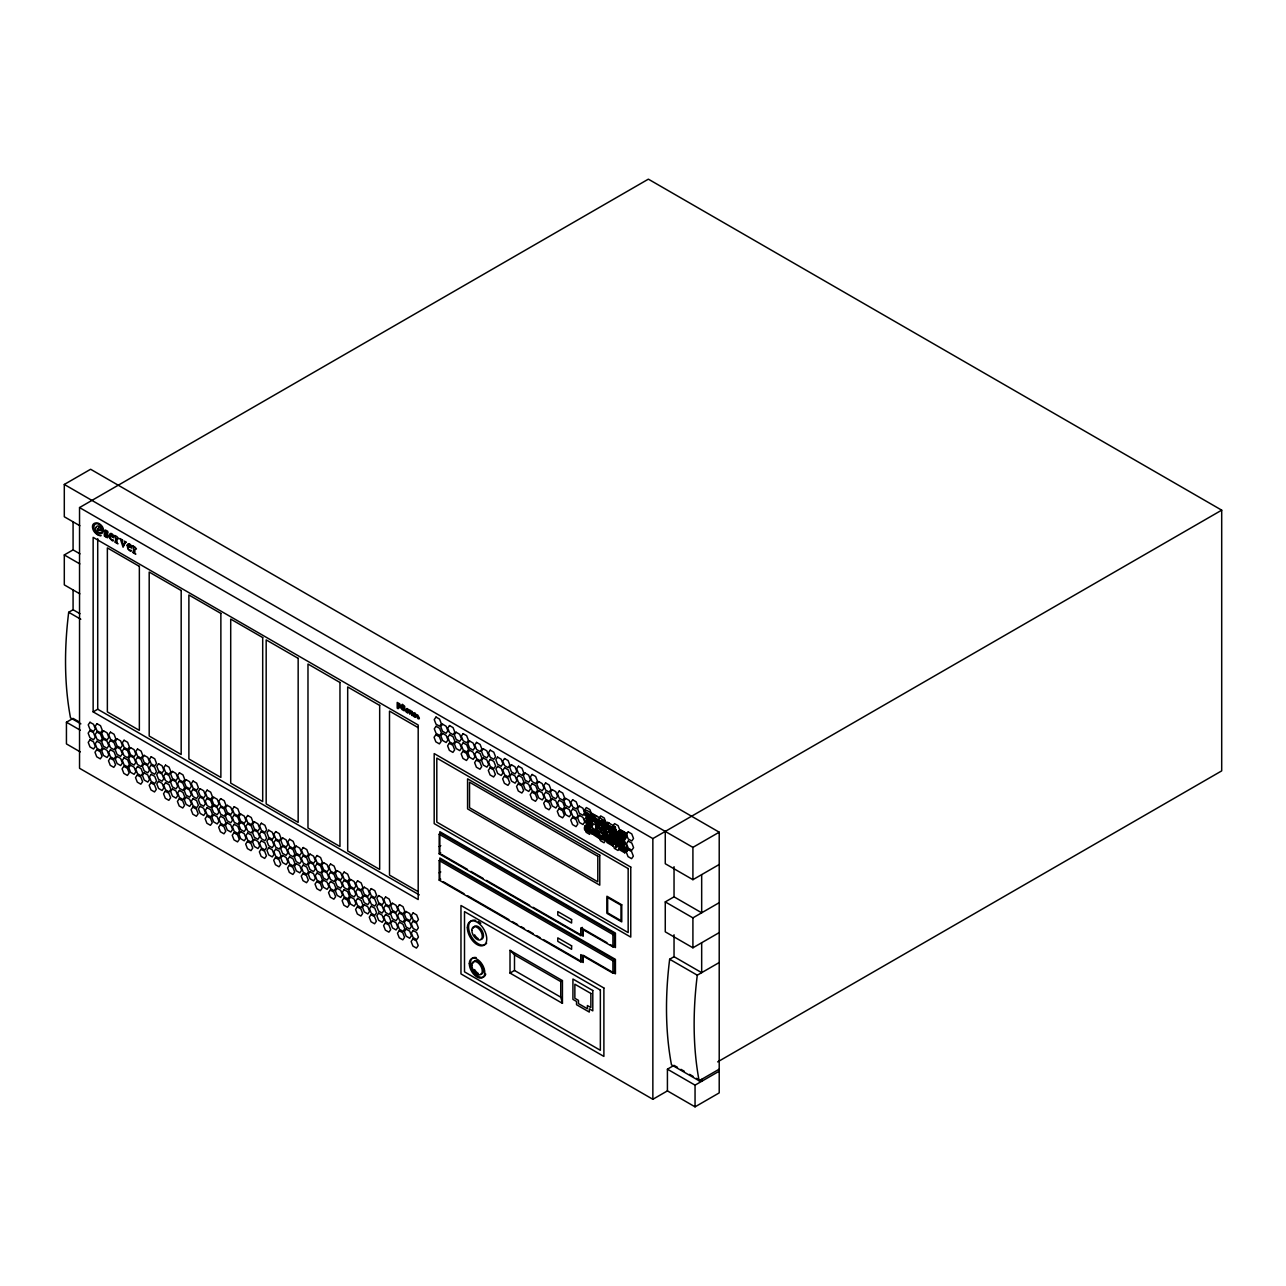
<?xml version="1.0" encoding="UTF-8"?>
<svg xmlns="http://www.w3.org/2000/svg" width="1286" height="1286" viewBox="0 0 1286 1286"><rect width="100%" height="100%" fill="white"/><g stroke="black" fill="none" stroke-linecap="round" stroke-linejoin="round"><path stroke-width="1.5" d="M614.483 833.891L612.554 836.061L609.098 834.067L611.011 831.672M592.364 817.124L592.364 815.854L584.535 811.337L584.535 812.607L592.364 817.124L595.386 815.356L603.263 819.905L606.574 823.104L604.645 824.213L593.457 817.767L593.457 816.481L604.645 824.213M605.722 829.615L607.844 827.412L604.307 825.371L602.378 826.496L602.378 827.766L605.69 829.663L607.844 827.412M617.971 831.913L620.254 829.727L626.668 833.424L626.668 834.71L624.739 835.82L617.971 831.913L620.254 829.727M605.835 838.199L605.385 839.211L593.457 832.315L593.457 831.045L605.835 838.199L607.764 837.073C604.404 843.439 597.218 836.865 593.457 834.743L593.457 833.473L604.404 839.79M617.585 832.846L617.232 833.907L624.739 838.263L624.739 836.977L617.585 832.846L619.514 831.737L622.376 833.376M618.791 833.746L616.492 835.916L622.553 839.404L626.668 837.154L626.668 835.852L624.739 836.977M617.312 843.68L619.611 841.494L617.312 843.68L614.338 841.96L613.952 840.465L615.881 839.34M616.573 845.674L618.887 843.503L616.573 845.674L614.708 843.311L616.958 844.613M615.833 847.667L618.132 845.497L615.431 846.172L615.833 847.667L618.132 845.497M612.618 832.605L617.441 835.386L617.762 836.672L615.833 837.781L618.084 835.755M618.036 841.671L620.366 839.501L618.036 841.671L613.599 839.099L613.197 837.604L615.126 836.479M621.025 837.7L618.775 839.662L612.875 836.254L612.554 835M586.175 825.242L584.407 827.766L586.175 832.347L589.727 834.389M598.89 818.443L600.675 815.919L604.211 817.976L605.979 822.542M605.802 824.728L607.571 822.204L615.255 826.834L615.624 828.329L613.695 829.438L606.912 825.516L608.841 823.136L606.912 825.516M605.867 833.939L607.651 831.415L610.014 832.781M612.779 826.11L614.563 823.603L618.1 825.644L619.868 830.209L618.1 832.733L615.737 831.367M614.386 841.285L612.618 843.809L614.386 848.39L617.939 850.432L619.707 847.908L617.939 843.343M607.04 829.39L604.131 831.206L595.643 826.303L595.643 825.017L597.556 823.908L607.04 829.39L604.131 831.206M79.845 525.733L64.3 516.763L64.3 484.452L90.615 469.261L719.212 832.187L719.212 1092.891L695.051 1106.844L667.418 1090.882L652.854 1099.289L79.539 768.289L79.539 507.568L648.369 179.156L1221.7 510.156L1221.7 770.877L717.652 1061.882M79.845 593.843L64.3 584.873L64.3 554.941L73.077 549.878L79.973 553.864M80.873 723.857L70.505 717.861A378.823 218.716 -60 0 1 68.688 612.281L73.077 609.741L79.973 613.727M80.262 751.908L66.438 743.919L66.438 722.218L73.077 718.392L78.253 721.382M93.139 711.865L418.191 899.541L418.191 725.015L93.139 537.355L93.139 711.865L97.72 709.229L419.284 894.895M580.742 935.565L439.185 853.824L439.185 834.212L440.776 833.296L614.515 933.62L614.515 945.982L612.924 946.898L580.742 928.315L580.742 935.565L582.333 934.649L582.333 927.399L580.742 928.315M439.185 846.59L440.776 845.674M439.185 853.824L440.776 852.907M580.742 961.848L439.185 880.122L439.185 860.511L440.776 859.595L614.515 959.903L614.515 972.264L612.924 973.18L580.742 954.598L580.742 961.848L582.333 960.931L582.333 955.498M439.185 872.872L440.776 871.956M439.185 880.122L440.776 879.206M584.535 811.337L586.464 810.212L594.293 814.745L594.293 816.015L591.158 814.199M584.535 813.765L592.364 818.282L592.364 819.568L584.535 815.035L586.464 812.639M595.386 817.8L590.178 820.709L586.721 818.716L588.65 816.337M586.721 818.716L588.65 817.607M592.364 815.854L594.293 814.745M586.721 819.873L588.65 818.764L592.107 820.757L592.107 822.043L590.178 823.153L586.721 821.159L586.721 819.873L590.178 821.867L592.107 820.757M586.721 817.446L590.178 819.439L592.107 818.33L592.107 819.6M592.364 818.282L594.293 817.157L594.293 818.443M586.721 822.301L588.65 821.191L592.107 823.185L590.178 825.58L586.721 823.57L586.721 822.301L592.107 825.612L592.107 826.882L590.178 828.007L586.721 826.014L588.65 823.619M595.386 831.206L595.386 829.936L592.364 831.688L584.535 827.171L586.464 824.792L586.464 826.046M586.721 826.014L588.65 824.905M592.107 823.185L590.178 825.58M595.643 822.606L599.099 824.599L601.028 823.474L601.028 824.76L599.099 825.869L595.643 823.86L597.572 821.481M586.721 824.744L590.178 826.737L592.107 825.612M595.643 827.461L597.556 826.335L606.172 831.319L607.153 833.167L605.224 834.276L595.643 828.731C594.936 825.194 608.246 833.457 607.86 835.996L605.931 837.106L602.378 835.064L604.307 832.669M592.364 831.688L594.293 829.309L591.464 827.67M599.099 833.151L601.028 830.772L599.099 833.151L595.643 831.158L597.556 828.779M592.364 832.846L594.293 831.737L592.364 834.116L584.535 829.599L584.535 828.329L592.364 832.846L592.364 834.116M607.78 826.239L605.851 827.348L593.457 820.179L593.457 818.909L605.513 825.869L607.442 824.76L607.667 825.548M610.271 826.384L616.01 829.695L616.38 831.19L614.451 832.315L606.912 827.959L606.912 826.673L608.841 825.564M606.172 831.319L604.243 832.428L605.224 834.276M612.441 830.065L616.701 832.54L617.071 834.019L615.142 835.128L609.098 831.64L611.011 829.245M606.912 824.246L613.326 827.959L615.255 826.834M595.643 829.888L605.706 835.707L607.635 834.582M606.912 826.673L614.081 830.82L616.01 829.695M614.483 837.379L612.554 838.504L609.098 836.495L611.011 834.116M609.098 830.37L614.772 833.649L616.701 832.54M606.912 838.81L612.554 842.073L614.483 840.948L612.554 843.343L606.912 840.096L606.912 838.81L608.841 837.7L617.682 842.603M611.011 836.543L609.098 838.938L612.554 840.931L614.483 839.806M609.098 835.225L612.554 837.218L614.483 836.109M606.912 841.237L608.841 840.128L614.483 843.391L612.554 845.77L606.912 842.507L606.912 841.237L612.554 844.5L616.637 842.201M609.098 832.798L615.512 836.495L617.441 835.386M614.483 838.536L612.554 840.931M618.325 830.836L624.739 834.55L626.668 833.424M616.862 834.855L622.553 838.134L624.482 837.009L624.482 838.295M624.482 838.15L622.553 839.404L622.553 838.134M616.155 836.865L622.553 840.562L624.482 839.453L624.482 840.739L622.553 841.848L619.096 838.81M622.553 843.005L624.482 841.88L622.553 844.275L619.113 842.282L619.113 841.012L622.553 843.005L622.553 844.275M622.553 846.702L624.482 844.323L622.553 846.702L619.113 844.709L619.113 843.439L626.668 848.004L626.668 849.274L624.739 850.384L619.113 847.136L621.042 844.757M619.113 848.294L624.739 851.541L626.668 850.432L626.668 851.702L624.739 852.811L619.113 849.564L621.042 847.169M619.113 845.867L624.739 849.114L626.668 848.004M79.539 507.568L652.854 838.585L1221.7 510.156M64.3 484.452L692.913 847.378L719.212 832.187M510.012 973.068L514.496 970.464L514.496 954.887L510.012 950.338L510.012 973.068L562.432 1003.337L562.432 980.607L510.012 950.338M665.264 831.415L665.264 863.726L692.913 879.688L719.212 864.497M719.212 932.607L692.913 947.798L665.264 931.836L665.264 901.904L674.041 896.84L701.674 912.803L701.674 874.625M439.185 834.212L612.924 934.536L614.515 933.62M562.432 1003.337L560.744 997.164L560.744 981.588L562.432 980.607M439.185 860.511L612.924 960.819L614.515 959.903M665.264 901.904L692.913 917.866L719.212 902.676M719.212 1069.18L699.118 1080.787L671.469 1064.824A378.823 218.716 -60 0 1 669.652 959.243L674.041 956.704L701.674 972.666L701.674 942.734M669.652 959.243L697.285 975.19L719.212 962.539M667.418 1090.882L667.418 1069.18L674.041 1065.355L677.497 1067.348M667.418 1069.18L695.051 1085.143L719.212 1071.19M623.18 836.27L624.482 837.009M613.792 829.711L616.38 831.19M593.682 814.536L597.234 816.578M621.234 830.451L624.771 832.508L626.555 837.073L624.771 839.597L619.691 836.672M601.784 820.339L606.574 823.104M598.826 819.777L602.266 821.77M588.779 818.137L586.416 816.771L584.632 819.295L586.416 823.86M600.739 825.146L604.275 827.187L606.06 831.769M609.934 830.66L607.571 829.293L606.397 826.239M602.378 826.496L605.915 828.538M596.045 822.992L593.682 821.625L592.508 818.571M596.125 825.114L593.762 823.747L591.978 826.271L593.762 830.836M622.488 840.369L624.851 841.719L626.62 846.301M595.643 825.017L605.111 830.499M623.035 842.33L624.482 843.166M613.197 837.604L618.437 840.61M590.708 826.078L592.107 826.882M418.207 727.667L389.497 711.094L389.497 875.107L417.42 891.214M623.855 847.651L626.668 849.274M584.535 825.901L592.364 830.418M586.464 827.22L594.293 831.737M64.3 554.941L79.845 563.911M68.688 612.281L80.777 619.257M606.96 942.686L583.249 928.99L583.249 936.24L533.143 907.305M610.352 944.631L615.431 947.573L615.431 933.089L439.844 831.704L439.844 853.438M441.58 854.434L467.493 869.4M470.949 871.394L483.038 878.386M486.494 880.38L529.687 905.312M443.3 881.73L464.037 893.69M467.493 895.683L508.951 919.635M512.407 921.628L517.599 924.618M521.055 926.611L524.511 928.605M527.967 930.598L533.143 933.588M536.6 935.597L540.056 937.59M543.512 939.584L583.249 962.523L583.249 955.273L615.431 973.856L615.431 959.372L439.844 858.003L439.844 879.737M514.496 954.887L560.744 981.588M514.496 970.464L560.744 997.164M680.953 1069.341L684.409 1071.334M689.585 1074.34L693.041 1076.334M696.498 1078.327L701.674 1081.317L701.674 1079.308M66.438 722.218L80.262 730.191M619.53 842.201L620.704 845.24M606.462 835.466L607.651 838.52M604.645 837.186L605.819 840.24L604.05 842.764L600.498 840.706L598.729 836.141M591.656 814.167L589.888 809.601L586.336 807.56L584.567 810.067L585.757 813.122M605.513 825.869L605.851 827.348M617.36 845.047L617.762 846.542M615.512 836.495L615.833 837.781M614.772 833.649L615.142 835.128M613.326 827.959L613.695 829.438M614.081 830.82L614.451 832.315M605.706 835.707L605.931 837.106M695.051 1085.143L695.051 1106.844M692.913 847.378L692.913 879.688M692.913 917.866L692.913 947.798M674.041 866.7L674.041 896.84M674.041 934.761L674.041 956.704M652.854 838.585L652.854 1099.289M624.739 834.55L624.739 835.82M624.739 849.114L624.739 850.384M624.739 851.541L624.739 852.811M622.553 840.562L622.553 841.848M612.924 934.536L612.924 946.898M612.924 960.819L612.924 973.18M612.554 837.218L612.554 838.504M612.554 842.073L612.554 843.343M612.554 844.5L612.554 845.77M608.841 837.7L608.841 838.97M599.099 824.599L599.099 825.869M594.293 829.309L594.293 830.563M590.178 819.439L590.178 820.709M590.178 821.867L590.178 823.153M590.178 826.737L590.178 828.007M97.72 538.721L97.72 709.229M73.077 521.746L73.077 549.878M73.077 589.792L73.077 609.741M699.118 1080.787A378.823 218.716 -60 0 1 697.285 975.19M478.279 973.454A7.394 4.26 60 0 1 474.582 969.564M473.232 962.957A7.394 4.26 60 0 1 481.462 964.484A7.394 4.26 60 0 1 480.884 974.161M486.671 943.104A13.728 7.925 60 0 1 470.58 935.018A13.728 7.925 60 0 1 475.756 920.374M478.279 921.435A13.728 7.925 60 0 1 480.787 923.268M478.279 938.684A7.394 4.26 60 0 1 474.582 934.777M473.232 928.17A7.394 4.26 60 0 1 481.462 929.698A7.394 4.26 60 0 1 480.884 939.375M485.754 974.065A10.963 6.334 60 0 1 472.798 970.592A10.963 6.334 60 0 1 476.27 957.62M408.691 711.399L406.151 710.226L408.321 712.846A1.977 1.141 60 0 1 407.678 712.974C402.679 710.949 408.032 705.049 408.691 711.399M416.069 715.659L413.529 714.486L415.7 717.106A1.977 1.141 60 0 1 415.056 717.234C410.057 715.209 415.41 709.309 416.069 715.659M400.637 706.432C400.685 710.435 396.49 704.149 398.13 708.699L397.197 708.168L397.197 702.413L399.753 703.892L400.637 706.432M112.621 535.78L112.573 536.664L110.692 535.571L110.95 533.786L112.621 535.78M130.465 546.084L130.416 546.968L128.536 545.875L128.793 544.091L130.465 546.084M117.042 539.075L116.962 542.981C121.013 545.794 111.705 540.441 115.708 542.258L115.708 536.455L114.647 535.426L116.962 536.648C118.521 538.834 119.646 538.529 117.042 539.075M134.885 549.379L134.805 553.285C138.856 556.099 129.564 550.746 133.551 552.562L133.551 546.759L132.49 545.73L134.805 546.952C136.364 549.138 137.489 548.833 134.885 549.379M108.217 536.262L108.088 537.098A2.749 1.591 60 0 1 107.445 537.757L104.359 536.069L104.359 533.577L105.854 536.68L107.783 536.551L104.407 531.343A2.476 1.431 60 0 1 105.436 530.041L107.799 531.391L107.799 533.288L106.095 530.652L104.922 531.102L108.217 536.262M109.278 534.912L110.017 538.593L112.525 540.908A3.022 1.752 60 0 0 113.65 540.345C114.422 539.718 108.683 540.715 110.692 535.957L113.972 537.837C114.567 535.346 110.339 531.005 109.278 534.912M127.137 545.216L127.861 548.897L130.368 551.212A3.022 1.752 60 0 0 131.493 550.649C132.265 550.006 126.526 551.019 128.536 546.261L131.815 548.141C132.41 545.65 128.182 541.31 127.137 545.216M419.365 718.472C416.6 721.221 415.667 708.843 419.365 718.472M404.961 709.759L404.19 710.804L402.02 709.518A2.09 1.206 60 0 1 401.361 708.313L401.216 707.38L404.222 709.84L401.457 705.821L402.389 704.294L404.56 706.159L404.817 707.348L402.02 705.275L404.961 709.759M398.178 704.503C398.322 709.711 401.119 703.538 398.178 704.503M95.694 527.694L95.598 528.433A3.408 1.977 60 0 0 96.048 530.314L96.386 530.989A3.713 2.138 60 0 0 97.816 532.661L100.453 533.465A6.157 3.553 60 0 0 102.655 527.131A7.507 4.34 60 0 0 97.157 522.92A13.423 7.748 60 0 0 93.556 523.868A6.51 3.762 60 0 0 93.556 530.748A8.488 4.903 60 0 0 96.241 533.819A9.613 5.546 60 0 0 101.128 535.667L101.047 535.426A8.359 4.822 60 0 1 96.209 533.24A6.559 3.794 60 0 1 94.296 525.251A7.829 4.517 60 0 1 101.353 526.038A4.421 2.556 60 0 1 102.703 530.282A8.889 5.128 60 0 1 100.838 532.806L97.977 532.34L97.704 529.366C105.677 534.462 99.215 521.393 95.694 527.694M410.009 711.528L409.961 714.244L409.366 709.872L411.054 710.772L410.009 711.528M100.629 528.176L99.617 529.736L97.8 529.028L99.135 526.633L100.629 528.176M406.247 709.213L408.08 710.772L406.247 709.213M413.626 713.473L415.442 715.032L413.626 713.473M125.208 541.953L123.536 545.489L121.832 540.007C125.546 541.711 117.187 536.728 120.418 539.188L123.086 547.209L125.546 542.145C128.455 543.303 121.881 539.654 125.208 541.953M90.004 722.282L88.22 724.806L90.004 729.371L93.54 731.413L95.309 728.889L93.54 724.323L90.004 722.282M89.924 730.625L88.155 733.149L89.924 737.714L93.476 739.771L95.244 737.248L93.476 732.666L89.924 730.625M96.98 723.68L95.196 726.188L96.98 730.769L100.517 732.811L102.301 730.287L100.517 725.722L96.98 723.68M89.988 739.852L88.22 742.376L89.988 746.941L93.54 748.982L95.309 746.459L93.54 741.893L89.988 739.852M96.9 732.023L95.132 734.547L96.9 739.112L100.453 741.154L102.221 738.63L100.453 734.065L96.9 732.023M103.507 730.786L101.739 733.309L103.507 737.875L107.059 739.916L108.828 737.392L107.059 732.827L103.507 730.786M96.98 741.234L95.196 743.758L96.98 748.339L100.517 750.381L102.285 747.857L100.517 743.292L96.98 741.234M103.443 739.129L101.674 741.652L103.443 746.218L106.979 748.259L108.763 745.735L106.979 741.17L103.443 739.129M96.739 749.722L94.971 752.246L96.739 756.811L100.292 758.853L102.06 756.329L100.292 751.763L96.739 749.722M110.483 732.168L108.715 734.692L110.483 739.257L114.036 741.315L115.804 738.791L114.036 734.226L110.483 732.168M103.507 748.356L101.739 750.863L103.507 755.445L107.059 757.486L108.828 754.962L107.059 750.397L103.507 748.356M110.419 740.527L108.651 743.051L110.419 747.616L113.956 749.658L115.74 747.134L113.956 742.569L110.419 740.527M117.09 738.855L115.322 741.379L117.09 745.944L120.643 748.002L122.411 745.478L120.643 740.897L117.09 738.855M110.483 749.738L108.715 752.262L110.483 756.827L114.036 758.885L115.804 756.361L114.036 751.796L110.483 749.738M117.026 747.198L115.242 749.722L117.026 754.303L120.562 756.345L122.347 753.821L120.562 749.256L117.026 747.198M110.258 758.226L108.474 760.733L110.258 765.315L113.795 767.356L115.563 764.832L113.795 760.267L110.258 758.226M124.067 740.254L122.299 742.778L124.067 747.343L127.619 749.384L129.388 746.861L127.619 742.295L124.067 740.254M117.09 756.425L115.322 758.949L117.09 763.514L120.643 765.556L122.411 763.048L120.643 758.467L117.09 756.425M124.003 748.597L122.234 751.12L124.003 755.686L127.539 757.743L129.323 755.22L127.539 750.654L124.003 748.597M130.545 747.616L128.777 750.14L130.545 754.705L134.098 756.747L135.866 754.223L134.098 749.658L130.545 747.616M124.067 757.824L122.299 760.347L124.067 764.913L127.619 766.954L129.388 764.431L127.619 759.865L124.067 757.824M130.481 755.959L128.696 758.483L130.481 763.048L134.017 765.09L135.802 762.582L134.017 758.001L130.481 755.959M123.842 766.295L122.057 768.819L123.842 773.384L127.378 775.426L129.147 772.918L127.378 768.337L123.842 766.295M137.522 748.999L135.753 751.522L137.522 756.104L141.074 758.145L142.842 755.621L141.074 751.056L137.522 748.999M130.545 765.186L128.777 767.694L130.545 772.275L134.098 774.317L135.866 771.793L134.098 767.228L130.545 765.186M137.457 757.358L135.689 759.881L137.457 764.447L140.994 766.488L142.778 763.964L140.994 759.399L137.457 757.358M144.225 755.38L142.457 757.904L144.225 762.469L147.777 764.511L149.546 761.987L147.777 757.422L144.225 755.38M137.522 766.569L135.753 769.092L137.522 773.658L141.074 775.715L142.842 773.191L141.074 768.626L137.522 766.569M144.161 763.723L142.392 766.247L144.161 770.812L147.697 772.854L149.481 770.346L147.697 765.765L144.161 763.723M137.297 775.056L135.512 777.564L137.297 782.145L140.833 784.187L142.601 781.663L140.833 777.098L137.297 775.056M151.201 756.763L149.433 759.287L151.201 763.868L154.754 765.909L156.522 763.386L154.754 758.82L151.201 756.763M144.225 772.95L142.457 775.458L144.225 780.039L147.777 782.081L149.546 779.557L147.777 774.992L144.225 772.95M151.137 765.122L149.369 767.646L151.137 772.211L154.69 774.252L156.458 771.729L154.69 767.163L151.137 765.122M151.201 774.333L149.433 776.857L151.201 781.422L154.754 783.479L156.522 780.956L154.754 776.39L151.201 774.333M158.564 763.755L156.779 766.263L158.564 770.844L162.1 772.886L163.869 770.362L162.1 765.797L158.564 763.755M150.976 782.82L149.192 785.328L150.976 789.909L154.513 791.951L156.297 789.427L154.513 784.862L150.976 782.82M158.483 772.098L156.715 774.622L158.483 779.187L162.036 781.229L163.804 778.705L162.036 774.14L158.483 772.098M165.54 765.138L163.756 767.662L165.54 772.227L169.077 774.285L170.845 771.761L169.077 767.195L165.54 765.138M158.548 781.309L156.779 783.833L158.548 788.414L162.1 790.456L163.869 787.932L162.1 783.367L158.548 781.309M165.46 773.497L163.692 776.005L165.46 780.586L169.013 782.627L170.781 780.104L169.013 775.538L165.46 773.497M172.453 771.423L170.668 773.947L172.453 778.512L175.989 780.554L177.757 778.03L175.989 773.465L172.453 771.423M165.54 782.708L163.756 785.232L165.54 789.797L169.077 791.855L170.845 789.331L169.077 784.765L165.54 782.708M172.372 779.766L170.604 782.29L172.372 786.855L175.925 788.897L177.693 786.389L175.925 781.808L172.372 779.766M165.299 791.179L163.531 793.703L165.299 798.284L168.852 800.326L170.62 797.802L168.852 793.237L165.299 791.179M179.429 772.806L177.645 775.329L179.429 779.911L182.966 781.952L184.734 779.429L182.966 774.863L179.429 772.806M172.437 788.993L170.668 791.501L172.437 796.082L175.989 798.124L177.757 795.6L175.989 791.035L172.437 788.993M179.349 781.165L177.581 783.688L179.349 788.254L182.901 790.295L184.67 787.771L182.901 783.206L179.349 781.165M186.1 779.67L184.332 782.193L186.1 786.759L189.637 788.816L191.421 786.293L189.637 781.727L186.1 779.67M179.429 790.376L177.645 792.899L179.429 797.465L182.966 799.522L184.734 796.999L182.966 792.433L179.429 790.376M186.036 788.029L184.252 790.536L186.036 795.118L189.572 797.159L191.341 794.635L189.572 790.07L186.036 788.029M179.188 798.863L177.42 801.371L179.188 805.952L182.741 807.994L184.509 805.47L182.741 800.905L179.188 798.863M193.077 781.068L191.309 783.592L193.077 788.157L196.629 790.199L198.398 787.691L196.629 783.11L193.077 781.068M186.1 797.24L184.332 799.763L186.1 804.329L189.637 806.386L191.421 803.863L189.637 799.297L186.1 797.24M193.013 789.411L191.228 791.935L193.013 796.5L196.549 798.558L198.333 796.034L196.549 791.469L193.013 789.411M193.077 798.638L191.309 801.162L193.077 805.727L196.613 807.769L198.398 805.261L196.613 800.68L193.077 798.638M200.15 788.736L198.382 791.26L200.15 795.825L203.702 797.883L205.471 795.359L203.702 790.777L200.15 788.736M192.836 807.11L191.067 809.633L192.836 814.199L196.388 816.256L198.157 813.733L196.388 809.167L192.836 807.11M200.086 797.079L198.317 799.603L200.086 804.184L203.638 806.226L205.406 803.702L203.638 799.136L200.086 797.079M207.142 790.134L205.358 792.658L207.142 797.224L210.679 799.265L212.447 796.741L210.679 792.176L207.142 790.134M200.15 806.306L198.382 808.83L200.15 813.395L203.702 815.453L205.471 812.929L203.702 808.347L200.15 806.306M207.062 798.477L205.294 801.001L207.062 805.566L210.615 807.624L212.383 805.1L210.615 800.535L207.062 798.477M213.669 797.24L211.901 799.763L213.669 804.329L217.221 806.37L218.99 803.863L217.221 799.281L213.669 797.24M207.142 807.704L205.358 810.228L207.142 814.794L210.679 816.835L212.447 814.311L210.679 809.746L207.142 807.704M213.605 805.583L211.82 808.106L213.605 812.672L217.141 814.729L218.925 812.205L217.141 807.64L213.605 805.583M206.901 816.176L205.133 818.7L206.901 823.265L210.454 825.307L212.222 822.799L210.454 818.217L206.901 816.176M220.645 798.638L218.877 801.162L220.645 805.727L224.198 807.769L225.966 805.245L224.198 800.68L220.645 798.638M213.669 814.81L211.901 817.333L213.669 821.899L217.221 823.94L218.99 821.416L217.221 816.851L213.669 814.81M220.581 806.981L218.813 809.505L220.581 814.07L224.118 816.128L225.902 813.604L224.118 809.023L220.581 806.981M227.252 805.325L225.484 807.833L227.252 812.414L230.805 814.456L232.573 811.932L230.805 807.367L227.252 805.325M220.645 816.208L218.877 818.732L220.645 823.297L224.198 825.339L225.966 822.815L224.198 818.25L220.645 816.208M227.188 813.668L225.404 816.192L227.188 820.757L230.724 822.799L232.509 820.275L230.724 815.71L227.188 813.668M220.42 824.68L218.636 827.203L220.42 831.769L223.957 833.81L225.725 831.286L223.957 826.721L220.42 824.68M234.229 806.708L232.461 809.232L234.229 813.797L237.781 815.854L239.55 813.331L237.781 808.765L234.229 806.708M227.252 822.879L225.484 825.403L227.252 829.984L230.789 832.026L232.573 829.502L230.789 824.937L227.252 822.879M234.165 815.067L232.396 817.574L234.165 822.156L237.701 824.197L239.485 821.674L237.701 817.108L234.165 815.067M240.707 814.07L238.939 816.594L240.707 821.159L244.26 823.201L246.028 820.693L244.26 816.112L240.707 814.07M234.229 824.278L232.461 826.802L234.229 831.367L237.781 833.424L239.55 830.901L237.781 826.335L234.229 824.278M240.643 822.413L238.858 824.937L240.643 829.502L244.179 831.56L245.947 829.036L244.179 824.471L240.643 822.413M234.004 832.749L232.219 835.273L234.004 839.854L237.54 841.896L239.309 839.372L237.54 834.807L234.004 832.749M247.684 815.469L245.915 817.992L247.684 822.558L251.236 824.599L253.004 822.075L251.236 817.51L247.684 815.469M240.707 831.64L238.939 834.164L240.707 838.729L244.244 840.771L246.028 838.263L244.244 833.682L240.707 831.64M247.619 823.812L245.835 826.335L247.619 830.901L251.156 832.958L252.94 830.434L251.156 825.853L247.619 823.812M254.387 821.834L252.619 824.358L254.387 828.923L257.939 830.965L259.708 828.457L257.939 823.876L254.387 821.834M247.684 833.039L245.915 835.562L247.684 840.128L251.236 842.169L253.004 839.645L251.236 835.08L247.684 833.039M254.323 830.177L252.554 832.701L254.323 837.266L257.859 839.324L259.643 836.8L257.859 832.235L254.323 830.177M247.442 841.51L245.674 844.034L247.442 848.599L250.995 850.641L252.763 848.117L250.995 843.552L247.442 841.51M261.363 823.233L259.595 825.757L261.363 830.322L264.916 832.363L266.684 829.84L264.916 825.274L261.363 823.233M254.387 839.404L252.619 841.928L254.387 846.493L257.939 848.535L259.708 846.027L257.939 841.446L254.387 839.404M261.299 831.576L259.531 834.1L261.299 838.665L264.836 840.722L266.62 838.199L264.836 833.617L261.299 831.576M261.363 840.803L259.595 843.327L261.363 847.892L264.916 849.933L266.684 847.41L264.916 842.844L261.363 840.803M268.71 830.209L266.941 832.733L268.71 837.299L272.262 839.34L274.031 836.816L272.262 832.251L268.71 830.209M261.138 849.274L259.354 851.798L261.138 856.363L264.675 858.405L266.443 855.881L264.675 851.316L261.138 849.274M268.645 838.552L266.877 841.076L268.645 845.641L272.198 847.699L273.966 845.175L272.198 840.61L268.645 838.552M275.702 831.608L273.918 834.132L275.702 838.697L279.239 840.739L281.007 838.215L279.239 833.649L275.702 831.608M268.71 847.779L266.941 850.303L268.71 854.868L272.262 856.91L274.031 854.386L272.262 849.821L268.71 847.779M275.622 839.951L273.854 842.475L275.622 847.04L279.175 849.082L280.943 846.574L279.175 841.992L275.622 839.951M282.599 837.877L280.83 840.401L282.599 844.966L286.151 847.008L287.919 844.5L286.151 839.919L282.599 837.877M275.686 849.178L273.918 851.686L275.686 856.267L279.239 858.309L281.007 855.785L279.239 851.219L275.686 849.178M282.534 846.22L280.766 848.744L282.534 853.309L286.087 855.367L287.855 852.843L286.087 848.278L282.534 846.22M275.461 857.649L273.693 860.173L275.461 864.739L278.998 866.78L280.782 864.256L278.998 859.691L275.461 857.649M289.591 839.276L287.807 841.8L289.591 846.365L293.128 848.406L294.896 845.883L293.128 841.317L289.591 839.276M282.599 855.447L280.83 857.971L282.599 862.536L286.151 864.578L287.919 862.07L286.151 857.489L282.599 855.447M289.511 847.619L287.743 850.142L289.511 854.708L293.063 856.765L294.832 854.242L293.063 849.66L289.511 847.619M296.262 846.14L294.494 848.664L296.262 853.229L299.799 855.27L301.583 852.747L299.799 848.181L296.262 846.14M289.575 856.846L287.807 859.37L289.575 863.935L293.128 865.976L294.896 863.453L293.128 858.887L289.575 856.846M296.182 854.483L294.414 857.006L296.182 861.572L299.734 863.613L301.503 861.106L299.734 856.524L296.182 854.483M289.35 865.317L287.582 867.841L289.35 872.406L292.886 874.448L294.671 871.924L292.886 867.359L289.35 865.317M303.239 847.522L301.471 850.046L303.239 854.627L306.775 856.669L308.56 854.145L306.775 849.58L303.239 847.522M296.262 863.71L294.478 866.217L296.262 870.799L299.799 872.84L301.583 870.317L299.799 865.751L296.262 863.71M303.174 855.881L301.39 858.405L303.174 862.97L306.711 865.012L308.479 862.488L306.711 857.923L303.174 855.881M310.055 854.113L308.286 856.637L310.055 861.202L313.607 863.26L315.375 860.736L313.607 856.171L310.055 854.113M303.239 865.092L301.471 867.616L303.239 872.181L306.775 874.239L308.56 871.715L306.775 867.15L303.239 865.092M309.99 862.472L308.206 864.996L309.99 869.561L313.527 871.603L315.311 869.079L313.527 864.513L309.99 862.472M302.998 873.58L301.229 876.087L302.998 880.669L306.55 882.71L308.319 880.187L306.55 875.621L302.998 873.58M317.031 855.512L315.263 858.035L317.031 862.601L320.584 864.658L322.352 862.134L320.584 857.553L317.031 855.512M310.055 871.683L308.286 874.207L310.055 878.772L313.607 880.83L315.375 878.306L313.607 873.741L310.055 871.683M316.967 863.854L315.199 866.378L316.967 870.943L320.503 873.001L322.288 870.477L320.503 865.912L316.967 863.854M323.574 862.617L321.789 865.14L323.574 869.706L327.11 871.763L328.878 869.24L327.11 864.674L323.574 862.617M317.031 873.081L315.263 875.605L317.031 880.171L320.584 882.212L322.352 879.704L320.584 875.123L317.031 873.081M323.493 870.96L321.725 873.483L323.493 878.065L327.046 880.106L328.814 877.582L327.046 873.017L323.493 870.96M316.806 881.553L315.022 884.077L316.806 888.642L320.343 890.7L322.111 888.176L320.343 883.611L316.806 881.553M330.55 864.015L328.782 866.539L330.55 871.104L334.087 873.146L335.871 870.622L334.087 866.057L330.55 864.015M436.002 717.058L434.234 719.581L436.002 724.147L439.555 726.204L441.323 723.68L439.555 719.099L436.002 717.058M323.574 880.187L321.789 882.71L323.574 887.276L327.11 889.333L328.878 886.81L327.11 882.228L323.574 880.187M330.47 872.358L328.702 874.882L330.47 879.447L334.022 881.505L335.791 878.981L334.022 874.416L330.47 872.358M436.083 726.285L434.298 728.808L436.083 733.374L439.619 735.415L441.387 732.891L439.619 728.326L436.083 726.285M337.157 870.702L335.373 873.226L337.157 877.791L340.694 879.833L342.462 877.309L340.694 872.744L337.157 870.702M330.55 881.585L328.766 884.109L330.55 888.674L334.087 890.716L335.871 888.192L334.087 883.627L330.55 881.585M442.545 724.163L440.76 726.686L442.545 731.252L446.081 733.309L447.866 730.786L446.081 726.22L442.545 724.163M435.841 734.756L434.073 737.28L435.841 741.845L439.394 743.887L441.162 741.379L439.394 736.798L435.841 734.756M337.077 879.045L335.308 881.569L337.077 886.134L340.629 888.176L342.397 885.668L340.629 881.087L337.077 879.045M330.309 890.057L328.541 892.58L330.309 897.146L333.862 899.187L335.63 896.68L333.862 892.098L330.309 890.057M344.134 872.085L342.349 874.609L344.134 879.19L347.67 881.231L349.454 878.708L347.67 874.142L344.134 872.085M442.609 733.39L440.841 735.913L442.609 740.479L446.162 742.52L447.93 739.997L446.162 735.431L442.609 733.39M449.521 725.561L447.753 728.085L449.521 732.65L453.058 734.692L454.842 732.184L453.058 727.603L449.521 725.561M337.157 888.272L335.373 890.796L337.157 895.361L340.694 897.403L342.462 894.879L340.694 890.314L337.157 888.272M344.053 880.444L342.285 882.968L344.053 887.533L347.606 889.574L349.374 887.051L347.606 882.485L344.053 880.444M449.586 734.788L447.817 737.312L449.586 741.877L453.138 743.919L454.906 741.395L453.138 736.83L449.586 734.788M350.612 879.447L348.827 881.971L350.612 886.536L354.148 888.594L355.917 886.07L354.148 881.505L350.612 879.447M344.134 889.655L342.349 892.179L344.134 896.744L347.67 898.801L349.438 896.278L347.67 891.712L344.134 889.655M456.128 732.248L454.344 734.772L456.128 739.337L459.665 741.379L461.449 738.855L459.665 734.29L456.128 732.248M449.361 743.26L447.576 745.784L449.361 750.349L452.897 752.39L454.665 749.867L452.897 745.301L449.361 743.26M350.531 887.806L348.763 890.314L350.531 894.895L354.084 896.937L355.852 894.413L354.084 889.848L350.531 887.806M343.892 898.142L342.124 900.65L343.892 905.231L347.445 907.273L349.213 904.749L347.445 900.184L343.892 898.142M357.588 880.846L355.804 883.369L357.588 887.935L361.125 889.976L362.909 887.469L361.125 882.887L357.588 880.846M456.192 741.459L454.424 743.983L456.192 748.548L459.745 750.606L461.513 748.082L459.745 743.517L456.192 741.459M463.105 733.647L461.336 736.155L463.105 740.736L466.641 742.778L468.425 740.254L466.641 735.688L463.105 733.647M350.596 897.017L348.827 899.541L350.596 904.106L354.148 906.164L355.917 903.64L354.148 899.059L350.596 897.017M357.508 889.189L355.74 891.712L357.508 896.278L361.061 898.335L362.829 895.812L361.061 891.246L357.508 889.189M463.169 742.858L461.401 745.382L463.169 749.947L466.722 752.005L468.49 749.481L466.722 744.899L463.169 742.858M364.292 887.211L362.507 889.735L364.292 894.3L367.828 896.358L369.612 893.834L367.828 889.269L364.292 887.211M357.588 898.416L355.804 900.939L357.588 905.505L361.125 907.546L362.893 905.022L361.125 900.457L357.588 898.416M469.583 740.993L467.799 743.517L469.583 748.082L473.119 750.14L474.888 747.616L473.119 743.051L469.583 740.993M462.944 751.329L461.16 753.853L462.944 758.418L466.48 760.476L468.249 757.952L466.48 753.387L462.944 751.329M364.211 895.57L362.443 898.078L364.211 902.659L367.764 904.701L369.532 902.177L367.764 897.612L364.211 895.57M357.347 906.887L355.579 909.411L357.347 913.976L360.9 916.034L362.668 913.51L360.9 908.929L357.347 906.887M371.268 888.61L369.5 891.134L371.268 895.699L374.805 897.741L376.589 895.233L374.805 890.651L371.268 888.61M469.647 750.22L467.879 752.744L469.647 757.309L473.184 759.351L474.968 756.827L473.184 752.262L469.647 750.22M476.559 742.392L474.791 744.915L476.559 749.481L480.096 751.522L481.88 749.015L480.096 744.433L476.559 742.392M364.292 904.781L362.507 907.305L364.292 911.87L367.828 913.928L369.596 911.404L367.828 906.823L364.292 904.781M371.204 896.953L369.42 899.477L371.204 904.042L374.74 906.1L376.509 903.576L374.74 899.01L371.204 896.953M476.624 751.619L474.855 754.143L476.624 758.708L480.176 760.749L481.945 758.226L480.176 753.66L476.624 751.619M371.268 906.18L369.5 908.704L371.268 913.269L374.805 915.31L376.589 912.787L374.805 908.221L371.268 906.18M378.614 895.586L376.846 898.11L378.614 902.676L382.167 904.733L383.935 902.209L382.167 897.628L378.614 895.586M483.263 748.757L481.494 751.281L483.263 755.846L486.799 757.904L488.584 755.38L486.799 750.815L483.263 748.757M476.383 760.09L474.614 762.614L476.383 767.179L479.935 769.221L481.703 766.697L479.935 762.132L476.383 760.09M371.027 914.651L369.259 917.175L371.027 921.74L374.58 923.798L376.348 921.274L374.58 916.693L371.027 914.651M378.55 903.929L376.766 906.453L378.55 911.018L382.087 913.076L383.871 910.552L382.087 905.987L378.55 903.929M385.591 896.985L383.823 899.509L385.591 904.074L389.144 906.116L390.912 903.592L389.144 899.027L385.591 896.985M483.327 757.984L481.559 760.508L483.327 765.074L486.88 767.115L488.648 764.591L486.88 760.026L483.327 757.984M490.239 750.156L488.471 752.68L490.239 757.245L493.792 759.303L495.56 756.779L493.792 752.197L490.239 750.156M378.614 913.156L376.846 915.68L378.614 920.246L382.167 922.287L383.935 919.779L382.167 915.198L378.614 913.156M385.527 905.328L383.758 907.852L385.527 912.417L389.063 914.475L390.848 911.951L389.063 907.369L385.527 905.328M490.304 759.383L488.535 761.907L490.304 766.472L493.856 768.514L495.624 765.99L493.856 761.425L490.304 759.383M392.503 903.254L390.735 905.778L392.503 910.343L396.056 912.401L397.824 909.877L396.056 905.312L392.503 903.254M385.591 914.555L383.823 917.079L385.591 921.644L389.144 923.686L390.912 921.162L389.144 916.596L385.591 914.555M490.079 767.855L488.294 770.378L490.079 774.944L493.615 776.985L495.383 774.461L493.615 769.896L490.079 767.855M497.586 757.132L495.817 759.656L497.586 764.222L501.138 766.279L502.906 763.755L501.138 759.174L497.586 757.132M392.439 911.613L390.655 914.121L392.439 918.702L395.975 920.744L397.76 918.22L395.975 913.655L392.439 911.613M385.366 923.027L383.582 925.55L385.366 930.116L388.902 932.157L390.671 929.649L388.902 925.068L385.366 923.027M399.48 904.653L397.712 907.177L399.48 911.742L403.032 913.783L404.801 911.276L403.032 906.694L399.48 904.653M497.65 766.36L495.882 768.883L497.65 773.449L501.202 775.49L502.971 772.966L501.202 768.401L497.65 766.36M504.562 758.531L502.794 761.055L504.562 765.62L508.115 767.662L509.883 765.138L508.115 760.573L504.562 758.531M392.503 920.824L390.735 923.348L392.503 927.913L396.056 929.971L397.824 927.447L396.056 922.866L392.503 920.824M399.416 912.996L397.647 915.519L399.416 920.085L402.952 922.142L404.736 919.619L402.952 915.053L399.416 912.996M504.642 767.758L502.858 770.266L504.642 774.847L508.179 776.889L509.947 774.365L508.179 769.8L504.642 767.758M406.151 911.517L404.383 914.041L406.151 918.606L409.704 920.647L411.472 918.124L409.704 913.558L406.151 911.517M399.48 922.223L397.712 924.747L399.48 929.312L403.032 931.353L404.801 928.83L403.032 924.264L399.48 922.223M511.474 764.8L509.706 767.324L511.474 771.889L515.027 773.947L516.795 771.423L515.027 766.858L511.474 764.8M504.401 776.23L502.633 778.753L504.401 783.319L507.954 785.36L509.722 782.836L507.954 778.271L504.401 776.23M406.087 919.86L404.318 922.383L406.087 926.949L409.639 929.006L411.407 926.483L409.639 921.901L406.087 919.86M399.255 930.694L397.47 933.218L399.255 937.783L402.791 939.841L404.56 937.317L402.791 932.736L399.255 930.694M413.144 912.915L411.359 915.423L413.144 920.004L416.68 922.046L418.448 919.522L416.68 914.957L413.144 912.915M511.539 774.027L509.77 776.551L511.539 781.116L515.091 783.158L516.859 780.634L515.091 776.069L511.539 774.027M518.451 766.199L516.683 768.723L518.451 773.288L522.003 775.329L523.772 772.822L522.003 768.24L518.451 766.199M406.151 929.087L404.383 931.611L406.151 936.176L409.704 938.217L411.472 935.694L409.704 931.128L406.151 929.087M413.063 921.258L411.295 923.782L413.063 928.347L416.616 930.389L418.384 927.865L416.616 923.3L413.063 921.258M518.531 775.426L516.747 777.95L518.531 782.515L522.068 784.556L523.836 782.033L522.068 777.467L518.531 775.426M413.127 930.485L411.359 932.993L413.127 937.574L416.68 939.616L418.448 937.092L416.68 932.527L413.127 930.485M525.122 773.063L523.354 775.587L525.122 780.152L528.675 782.193L530.443 779.67L528.675 775.104L525.122 773.063M518.29 783.897L516.522 786.421L518.29 790.986L521.843 793.028L523.611 790.504L521.843 785.939L518.29 783.897M412.902 938.957L411.134 941.481L412.902 946.046L416.439 948.087L418.223 945.564L416.439 940.998L412.902 938.957M525.202 782.29L523.418 784.798L525.202 789.379L528.739 791.42L530.523 788.897L528.739 784.331L525.202 782.29M532.115 774.461L530.33 776.985L532.115 781.55L535.651 783.592L537.419 781.068L535.651 776.503L532.115 774.461M532.179 783.672L530.411 786.196L532.179 790.761L535.715 792.819L537.5 790.295L535.715 785.73L532.179 783.672M538.641 781.566L536.873 784.09L538.641 788.656L542.194 790.697L543.962 788.173L542.194 783.608L538.641 781.566M531.938 792.16L530.17 794.668L531.938 799.249L535.49 801.291L537.259 798.767L535.49 794.201L531.938 792.16M538.705 790.777L536.937 793.301L538.705 797.883L542.258 799.924L544.026 797.4L542.258 792.835L538.705 790.777M545.618 782.965L543.849 785.473L545.618 790.054L549.17 792.096L550.938 789.572L549.17 785.007L545.618 782.965M545.682 792.176L543.914 794.7L545.682 799.265L549.235 801.323L551.003 798.799L549.235 794.218L545.682 792.176M552.224 789.636L550.456 792.16L552.224 796.725L555.777 798.783L557.545 796.259L555.777 791.694L552.224 789.636M545.457 800.648L543.689 803.171L545.457 807.737L548.993 809.794L550.778 807.27L548.993 802.705L545.457 800.648M552.289 798.863L550.521 801.387L552.289 805.952L555.841 807.994L557.61 805.47L555.841 800.905L552.289 798.863M559.201 791.035L557.433 793.558L559.201 798.124L562.754 800.181L564.522 797.658L562.754 793.076L559.201 791.035M559.265 800.262L557.497 802.785L559.265 807.351L562.818 809.392L564.586 806.869L562.818 802.303L559.265 800.262M565.679 798.397L563.911 800.921L565.679 805.486L569.232 807.528L571 805.004L569.232 800.439L565.679 798.397M559.04 808.733L557.272 811.257L559.04 815.822L562.577 817.864L564.361 815.34L562.577 810.775L559.04 808.733M565.744 807.608L563.975 810.132L565.744 814.713L569.296 816.755L571.064 814.231L569.296 809.666L565.744 807.608M572.656 799.796L570.888 802.303L572.656 806.885L576.208 808.926L577.977 806.402L576.208 801.837L572.656 799.796M572.72 809.007L570.952 811.53L572.72 816.096L576.273 818.153L578.041 815.629L576.273 811.064L572.72 809.007M579.359 806.161L577.591 808.685L579.359 813.25L582.912 815.292L584.68 812.768L582.912 808.203L579.359 806.161M572.495 817.478L570.727 820.002L572.495 824.567L576.032 826.625L577.816 824.101L576.032 819.536L572.495 817.478M579.423 815.372L577.655 817.896L579.423 822.477L582.976 824.519L584.744 821.995L582.976 817.43L579.423 815.372M628.211 831.849L626.443 834.373L628.211 838.938L631.747 840.996L633.532 838.472L631.747 833.907L628.211 831.849M628.275 841.076L626.507 843.6L628.275 848.165L631.828 850.207L633.596 847.683L631.828 843.118L628.275 841.076M628.05 849.548L626.266 852.071L628.05 856.637L631.587 858.678L633.355 856.171L631.587 851.589L628.05 849.548M412.179 709.968L412.179 709.968M412.179 711.496L412.179 715.53L412.179 711.496M139.354 566.37L107.365 547.9L107.365 711.897L139.354 730.368L139.354 566.37M181.181 590.515L149.192 572.045L149.192 736.042L181.181 754.512L181.181 590.515M220.87 613.422L188.881 594.968L188.881 758.965L220.87 777.435L220.87 613.422M262.698 637.567L230.708 619.096L230.708 783.11L262.698 801.58L262.698 637.567M298.159 658.352L266.17 639.898L266.17 803.895L298.159 822.365L298.159 658.352M339.97 682.496L307.981 664.026L307.981 828.039L339.97 846.51L339.97 682.496M379.675 705.419L347.686 686.949L347.686 850.962L379.675 869.432L379.675 705.419M630.767 867.085L434.186 753.58L434.186 823.619L630.767 937.108L630.767 867.085M628.163 868.58L436.806 758.097L436.806 822.108L628.163 932.591L628.163 868.58M599.774 855.158L467.574 778.834L467.574 808.878L599.774 885.186L599.774 855.158M597.813 856.283L469.535 782.21L469.535 807.737L597.813 881.81L597.813 856.283M621.749 904.797L606.912 896.229L606.912 913.349L621.749 921.917L621.749 904.797M620.993 905.215L607.651 897.532L607.651 912.915L620.993 920.615L620.993 905.215M571.611 919.554L557.786 911.581L557.786 915.053L571.611 923.043L571.611 919.554M571.611 945.837L557.786 937.864L557.786 941.352L571.611 949.325L571.611 945.837M603.89 988.002L460.967 905.489L460.967 973.904L603.89 1056.417L603.89 988.002M600.353 990.059L464.503 911.613L464.503 971.846L600.353 1050.292L600.353 990.059M592.798 990.509L572.929 979.032L572.929 999.399L576.53 1001.472L576.53 1004.704L589.309 1012.082L589.309 1008.851L592.798 1010.876L592.798 990.509M590.869 993.451L574.858 984.208L574.858 998.29L578.459 1000.363L578.459 1003.594L587.38 1008.754L587.38 1005.523L590.869 1007.533L590.869 993.451M471.833 930.325A7.394 4.26 60 0 0 479.678 940.082A7.394 4.26 60 0 0 479.678 929.633A7.394 4.26 60 0 0 471.833 930.325M467.365 927.736A13.728 7.925 60 0 0 481.912 945.853A13.728 7.925 60 0 0 481.912 926.45A13.728 7.925 60 0 0 467.365 927.736M469.31 963.648A10.963 6.334 60 0 0 480.932 978.116A10.963 6.334 60 0 0 480.932 962.619A10.963 6.334 60 0 0 469.31 963.648M471.833 965.111A7.394 4.26 60 0 0 479.678 974.868A7.394 4.26 60 0 0 479.678 964.42A7.394 4.26 60 0 0 471.833 965.111"/></g></svg>
